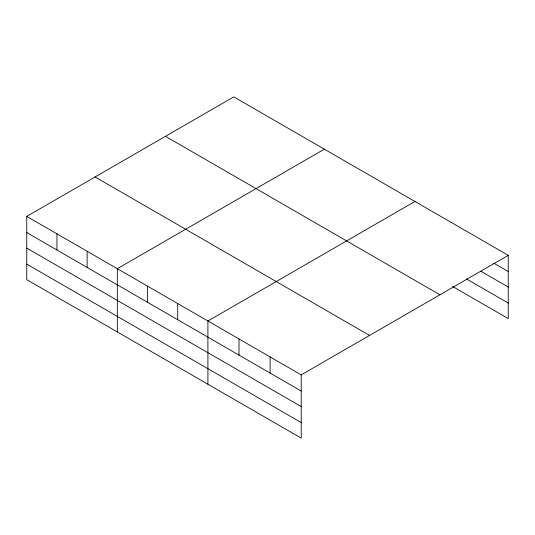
<?xml version="1.0" encoding="UTF-8"?>
<svg xmlns="http://www.w3.org/2000/svg" width="535" height="535" viewBox="0 0 535 535"><rect width="100%" height="100%" fill="white"/><g stroke="black" fill="none" stroke-linecap="round" stroke-linejoin="round"><path stroke-width="0.8" d="M26.75 216.407L301.225 374.874L301.225 438.118L26.75 279.651L26.75 216.407L233.775 96.882L508.25 255.349L508.25 318.592L452.543 286.432M324.35 149.178L117.325 268.704L117.325 331.941M414.926 201.474L207.908 320.993L207.908 384.237M301.225 374.874L508.25 255.349M493.778 263.153L508.25 271.506M480.758 271.171L508.25 287.048M466.293 278.829L508.25 303.057M165.455 136.325L439.93 294.792M95.069 176.965L369.545 335.432M26.75 232.564L301.225 391.031M26.75 248.1L301.225 406.567M26.75 264.109L301.225 422.576M270.121 356.919L270.121 373.069M239.011 338.956L239.011 355.113M177.714 303.566L177.714 319.723M147.52 286.131L147.52 302.288M87.138 251.269L87.138 267.426M56.944 233.842L56.944 249.992"/></g></svg>
